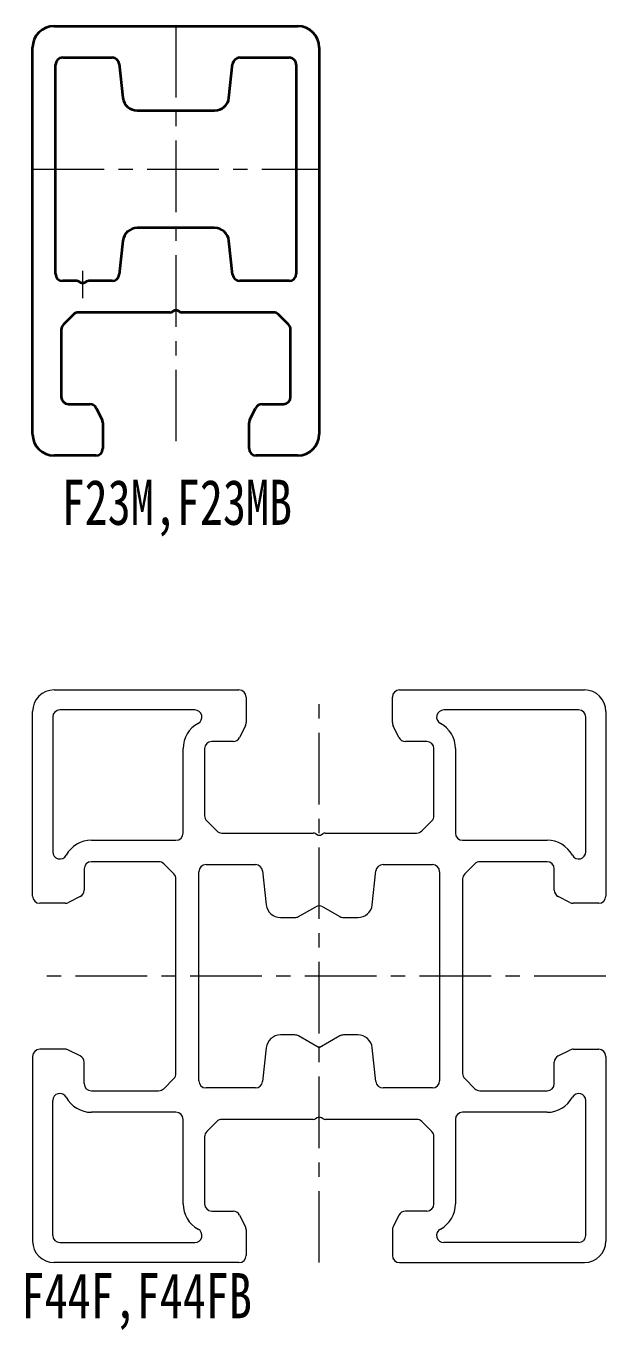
# Model space of a CAD drawing. Units: millimetres on the paper. Extents: x -597 to -234, y -379 to 68.
# Drawn here: x -595 to -554.5, y -33.4 to 57.7 of the extents above; entities that cross this region are included whole.
import ezdxf
from ezdxf.enums import TextEntityAlignment as Align

# ---------------------------------------------------------------- set-up
doc = ezdxf.new("R2010")
doc.units = ezdxf.units.MM
doc.linetypes.add('CHAIN1', pattern=[8, 5, -1, 1, -1])
doc.layers.add('0-0_フレーム', color=7, linetype='Continuous', lineweight=18)
doc.layers.add('0-1_その他LFｱｸｾｻﾘｰ', color=4, linetype='CHAIN1', lineweight=18)
doc.styles.add('ＭＳ ゴシック', font='')
doc.styles.get('ＭＳ ゴシック').set_extended_font_data('MS Gothic')

msp = doc.modelspace()

# ---------------------------------------------------------------- linework, layer by layer
at = {"layer": '0-0_フレーム', "lineweight": 40}
for p, q in [((-593, 57.689), (-576, 57.689)), ((-594.5, 29.189), (-594.5, 56.189)), ((-574.5, 56.189), (-574.5, 29.189)), ((-592.9, 40.389), (-592.9, 54.989)), ((-592.4, 55.489), (-588.949, 55.489)), ((-588.452, 55.043), (-588.196, 52.682)), ((-580.804, 52.682), (-580.548, 55.043)), ((-580.051, 55.489), (-576.6, 55.489)), ((-576.1, 54.989), (-576.1, 40.389)), ((-587.202, 51.789), (-581.798, 51.789)), ((-581.798, 43.589), (-587.202, 43.589)), ((-588.196, 42.697), (-588.452, 40.336)), ((-580.548, 40.336), (-580.804, 42.697)), ((-591.419, 39.889), (-592.4, 39.889)), ((-591.15, 39.78), (-591.271, 39.849)), ((-590.729, 39.849), (-590.85, 39.78)), ((-588.949, 39.889), (-590.581, 39.889)), ((-576.6, 39.889), (-580.051, 39.889)), ((-591.646, 37.543), (-592.354, 36.836)), ((-584.919, 37.689), (-591.293, 37.689)), ((-584.65, 37.799), (-584.771, 37.73)), ((-584.229, 37.73), (-584.35, 37.799)), ((-577.707, 37.689), (-584.081, 37.689)), ((-576.646, 36.836), (-577.354, 37.543)), ((-592.5, 36.482), (-592.5, 31.789)), ((-576.5, 31.789), (-576.5, 36.482)), ((-592, 31.289), (-590.509, 31.289)), ((-590.062, 31.013), (-589.653, 30.195)), ((-579.347, 30.195), (-578.938, 31.013)), ((-578.491, 31.289), (-577, 31.289)), ((-589.6, 29.971), (-589.6, 28.189)), ((-579.4, 28.189), (-579.4, 29.971)), ((-590.1, 27.689), (-593, 27.689)), ((-576, 27.689), (-578.9, 27.689))]:
    msp.add_line(p, q, dxfattribs=at)
at = {"layer": '0-0_フレーム', "color": 4, "linetype": 'CHAIN1'}
for p, q in [((-584.5, 57.689), (-584.5, 27.689)), ((-594.5, 47.689), (-574.5, 47.689)), ((-591, 38.683), (-591, 40.585))]:
    msp.add_line(p, q, dxfattribs=at)
at = {"layer": '0-0_フレーム'}
for p, q in [((-593, 11.324), (-580.1, 11.324)), ((-568.9, 11.324), (-556, 11.324)), ((-579.6, 10.824), (-579.6, 9.043)), ((-569.4, 9.043), (-569.4, 10.824)), ((-594.5, -3.076), (-594.5, 9.824)), ((-593.1, 9.424), (-593.1, 0.012)), ((-583.187, 9.924), (-592.6, 9.924)), ((-556.4, 9.924), (-565.813, 9.924)), ((-555.9, 0.012), (-555.9, 9.424)), ((-554.5, 9.824), (-554.5, -3.076)), ((-579.653, 8.819), (-580.062, 8.001)), ((-568.938, 8.001), (-569.347, 8.819)), ((-580.509, 7.724), (-582, 7.724)), ((-567, 7.724), (-568.491, 7.724)), ((-584, 1.324), (-584, 7.224)), ((-582.5, 7.224), (-582.5, 2.532)), ((-566.5, 2.532), (-566.5, 7.224)), ((-565, 7.224), (-565, 1.324)), ((-582.354, 2.178), (-581.646, 1.471)), ((-567.354, 1.471), (-566.646, 2.178)), ((-581.293, 1.324), (-574.919, 1.324)), ((-574.771, 1.284), (-574.649, 1.214)), ((-574.352, 1.214), (-574.229, 1.284)), ((-574.081, 1.324), (-567.707, 1.324)), ((-590.4, 0.824), (-584.5, 0.824)), ((-564.5, 0.824), (-558.6, 0.824)), ((-585.707, -0.676), (-590.4, -0.676)), ((-584.646, -1.529), (-585.354, -0.822)), ((-582.4, -0.876), (-578.949, -0.876)), ((-570.051, -0.876), (-566.6, -0.876)), ((-563.646, -0.822), (-564.354, -1.529)), ((-558.6, -0.676), (-563.293, -0.676)), ((-590.9, -1.176), (-590.9, -2.667)), ((-582.9, -15.976), (-582.9, -1.376)), ((-578.452, -1.322), (-578.196, -3.683)), ((-570.804, -3.683), (-570.548, -1.322)), ((-566.1, -1.376), (-566.1, -15.976)), ((-558.1, -2.667), (-558.1, -1.176)), ((-584.5, -15.468), (-584.5, -1.883)), ((-564.5, -1.883), (-564.5, -15.468)), ((-592.218, -3.576), (-594, -3.576)), ((-591.176, -3.114), (-591.994, -3.523)), ((-557.006, -3.523), (-557.824, -3.114)), ((-555, -3.576), (-556.782, -3.576)), ((-575.943, -4.509), (-574.75, -3.82)), ((-574.25, -3.82), (-573.057, -4.509)), ((-577.202, -4.576), (-576.193, -4.576)), ((-572.807, -4.576), (-571.798, -4.576)), ((-576.193, -12.776), (-577.202, -12.776)), ((-571.798, -12.776), (-572.807, -12.776)), ((-594.5, -14.276), (-594.5, -27.176)), ((-592.218, -13.776), (-594, -13.776)), ((-591.176, -14.237), (-591.994, -13.828)), ((-578.196, -13.668), (-578.452, -16.029)), ((-570.548, -16.029), (-570.804, -13.668)), ((-557.824, -14.237), (-557.006, -13.828)), ((-556.782, -13.776), (-555, -13.776)), ((-554.5, -14.276), (-554.5, -27.176)), ((-590.9, -16.176), (-590.9, -14.685)), ((-558.1, -16.176), (-558.1, -14.685)), ((-585.354, -16.529), (-584.646, -15.822)), ((-564.354, -15.822), (-563.646, -16.529)), ((-590.4, -16.676), (-585.707, -16.676)), ((-578.949, -16.476), (-582.4, -16.476)), ((-566.6, -16.476), (-570.051, -16.476)), ((-563.293, -16.676), (-558.6, -16.676)), ((-593.1, -26.776), (-593.1, -17.363)), ((-584.5, -18.176), (-590.4, -18.176)), ((-558.6, -18.176), (-564.5, -18.176)), ((-555.9, -26.776), (-555.9, -17.363)), ((-584, -24.576), (-584, -18.676)), ((-581.646, -18.822), (-582.354, -19.529)), ((-574.919, -18.676), (-581.293, -18.676)), ((-574.649, -18.565), (-574.771, -18.635)), ((-574.229, -18.635), (-574.352, -18.565)), ((-567.707, -18.676), (-574.081, -18.676)), ((-566.646, -19.529), (-567.354, -18.822)), ((-565, -18.676), (-565, -24.576)), ((-582.5, -19.883), (-582.5, -24.576)), ((-566.5, -24.576), (-566.5, -19.883)), ((-582, -25.076), (-580.509, -25.076)), ((-580.062, -25.352), (-579.653, -26.17)), ((-568.938, -25.352), (-569.347, -26.17)), ((-567, -25.076), (-568.491, -25.076)), ((-579.6, -26.394), (-579.6, -28.176)), ((-569.4, -26.394), (-569.4, -28.176)), ((-592.6, -27.276), (-583.187, -27.276)), ((-556.4, -27.276), (-565.813, -27.276)), ((-580.1, -28.676), (-593, -28.676)), ((-568.9, -28.676), (-556, -28.676))]:
    msp.add_line(p, q, dxfattribs=at)
msp.add_lwpolyline([(-573.057, -12.843), (-574.5, -13.676), (-575.943, -12.843)], dxfattribs=at)
at = {"layer": '0-0_フレーム', "lineweight": 40}
for centre, radius, start, end in [((-593, 56.189), 1.5, 90, 180), ((-576, 56.189), 1.5, 0, 90), ((-592.4, 54.989), 0.5, 90, 180), ((-588.949, 54.989), 0.5, 6.17018, 90), ((-580.051, 54.989), 0.5, 90, 173.82982), ((-576.6, 54.989), 0.5, 0, 90), ((-587.202, 52.789), 1, 186.17018, 270), ((-581.798, 52.789), 1, 270, 353.82982), ((-587.202, 42.589), 1, 90, 173.82982), ((-581.798, 42.589), 1, 6.17018, 90), ((-592.4, 40.389), 0.5, 180, 270), ((-588.949, 40.389), 0.5, 270, 353.82982), ((-580.051, 40.389), 0.5, 186.17018, 270), ((-576.6, 40.389), 0.5, 270, 0), ((-591.421, 39.589), 0.3, 59.99997, 89.66341), ((-591, 40.039), 0.3, 239.99998, 300), ((-590.579, 39.589), 0.3, 90.33659, 119.99998), ((-591.293, 37.189), 0.5, 90, 135), ((-584.921, 37.989), 0.3, 270.33659, 299.99998), ((-584.5, 37.539), 0.3, 59.99998, 120), ((-584.079, 37.989), 0.3, 239.99997, 269.66341), ((-577.707, 37.189), 0.5, 45, 90), ((-592, 36.482), 0.5, 135, 180), ((-577, 36.482), 0.5, 0, 45), ((-592, 31.789), 0.5, 180, 270), ((-590.509, 30.789), 0.5, 26.56505, 90), ((-578.491, 30.789), 0.5, 90, 153.43495), ((-577, 31.789), 0.5, 270, 0), ((-590.1, 29.971), 0.5, 0, 26.56505), ((-578.9, 29.971), 0.5, 153.43495, 180), ((-593, 29.189), 1.5, 180, 270), ((-576, 29.189), 1.5, 270, 0), ((-590.1, 28.189), 0.5, 270, 0), ((-578.9, 28.189), 0.5, 180, 270)]:
    msp.add_arc(centre, radius, start, end, dxfattribs=at)
at = {"layer": '0-0_フレーム'}
for centre, radius, start, end in [((-593, 9.824), 1.5, 90, 180), ((-580.1, 10.824), 0.5, 0, 90), ((-568.9, 10.824), 0.5, 90, 180), ((-556, 9.824), 1.5, 0, 90), ((-592.6, 9.424), 0.5, 90, 180), ((-583.187, 9.424), 0.5, 298.35764, 90), ((-565.813, 9.424), 0.5, 90, 241.64236), ((-556.4, 9.424), 0.5, 0, 90), ((-582, 7.224), 2, 118.35764, 180), ((-580.1, 9.043), 0.5, 333.43495, 0), ((-568.9, 9.043), 0.5, 180, 206.56505), ((-567, 7.224), 2, 0, 61.64236), ((-582, 7.224), 0.5, 90, 180), ((-580.509, 8.224), 0.5, 270, 333.43495), ((-568.491, 8.224), 0.5, 206.56505, 270), ((-567, 7.224), 0.5, 0, 90), ((-582, 2.532), 0.5, 180, 225), ((-567, 2.532), 0.5, 315, 0), ((-584.5, 1.324), 0.5, 270, 0), ((-581.293, 1.824), 0.5, 225, 270), ((-574.921, 1.024), 0.3, 59.99997, 89.66341), ((-574.5, 1.474), 0.3, 240.20558, 300), ((-574.079, 1.024), 0.3, 90.33659, 119.99998), ((-567.707, 1.824), 0.5, 270, 315), ((-564.5, 1.324), 0.5, 180, 270), ((-592.6, 0.012), 0.5, 180, 331.64236), ((-590.4, -1.176), 2, 90, 151.64236), ((-558.6, -1.176), 2, 28.35764, 90), ((-556.4, 0.012), 0.5, 208.35764, 0), ((-590.4, -1.176), 0.5, 90, 180), ((-585.707, -1.176), 0.5, 45, 90), ((-582.4, -1.376), 0.5, 90, 180), ((-578.949, -1.376), 0.5, 6.17018, 90), ((-570.051, -1.376), 0.5, 90, 173.82982), ((-566.6, -1.376), 0.5, 0, 90), ((-563.293, -1.176), 0.5, 90, 135), ((-558.6, -1.176), 0.5, 0, 90), ((-585, -1.883), 0.5, 0, 45), ((-564, -1.883), 0.5, 135, 180), ((-591.4, -2.667), 0.5, 296.56505, 0), ((-557.6, -2.667), 0.5, 180, 243.43495), ((-594, -3.076), 0.5, 180, 270), ((-592.218, -3.076), 0.5, 270, 296.56505), ((-556.782, -3.076), 0.5, 243.43495, 270), ((-555, -3.076), 0.5, 270, 360), ((-577.202, -3.576), 1, 186.17018, 270), ((-576.193, -4.076), 0.5, 270, 300), ((-574.5, -4.253), 0.5, 60, 120), ((-572.807, -4.076), 0.5, 240, 270), ((-571.798, -3.576), 1, 270, 353.82982), ((-577.202, -13.776), 1, 90, 173.82982), ((-576.193, -13.276), 0.5, 60, 90), ((-574.5, -13.098), 0.5, 240, 300), ((-572.807, -13.276), 0.5, 90, 120), ((-571.798, -13.776), 1, 6.17018, 90), ((-594, -14.276), 0.5, 90, 180), ((-592.218, -14.276), 0.5, 63.43495, 90), ((-591.4, -14.685), 0.5, 0, 63.43495), ((-557.6, -14.685), 0.5, 116.56505, 180), ((-556.782, -14.276), 0.5, 90, 116.56505), ((-555, -14.276), 0.5, 0, 90), ((-585, -15.468), 0.5, 315, 0), ((-564, -15.468), 0.5, 180, 225), ((-590.4, -16.176), 0.5, 180, 270), ((-582.4, -15.976), 0.5, 180, 270), ((-578.949, -15.976), 0.5, 270, 353.82982), ((-570.051, -15.976), 0.5, 186.17018, 270), ((-566.6, -15.976), 0.5, 270, 0), ((-558.6, -16.176), 0.5, 270, 0), ((-592.6, -17.363), 0.5, 28.35764, 180), ((-590.4, -16.176), 2, 208.35764, 270), ((-585.707, -16.176), 0.5, 270, 315), ((-563.293, -16.176), 0.5, 225, 270), ((-558.6, -16.176), 2, 270, 331.64236), ((-556.4, -17.363), 0.5, 0, 151.64236), ((-584.5, -18.676), 0.5, 0, 90), ((-564.5, -18.676), 0.5, 90, 180), ((-581.293, -19.176), 0.5, 90, 135), ((-574.921, -18.376), 0.3, 270.33659, 300.00003), ((-574.5, -18.826), 0.3, 60, 119.79442), ((-574.079, -18.376), 0.3, 240.00002, 269.66341), ((-567.707, -19.176), 0.5, 45, 90), ((-582, -19.883), 0.5, 135, 180), ((-567, -19.883), 0.5, 0, 45), ((-582, -24.576), 2, 180, 241.64236), ((-582, -24.576), 0.5, 180, 270), ((-567, -24.576), 0.5, 270, 0), ((-567, -24.576), 2, 298.35764, 360), ((-580.509, -25.576), 0.5, 26.56505, 90), ((-568.491, -25.576), 0.5, 90, 153.43495), ((-583.187, -26.776), 0.5, 270, 61.64236), ((-580.1, -26.394), 0.5, 0, 26.56505), ((-568.9, -26.394), 0.5, 153.43495, 180), ((-565.813, -26.776), 0.5, 118.35764, 270), ((-593, -27.176), 1.5, 180, 270), ((-592.6, -26.776), 0.5, 180, 270), ((-556.4, -26.776), 0.5, 270, 0), ((-556, -27.176), 1.5, 270, 0), ((-580.1, -28.176), 0.5, 270, 0), ((-568.9, -28.176), 0.5, 180, 270)]:
    msp.add_arc(centre, radius, start, end, dxfattribs=at)
at = {"layer": '0-1_その他LFｱｸｾｻﾘｰ'}
for p, q in [((-574.5, -28.676), (-574.5, 11.324)), ((-554.5, -8.676), (-594.5, -8.676))]:
    msp.add_line(p, q, dxfattribs=at)

# ---------------------------------------------------------------- texts
at = {"layer": '0-0_フレーム', "style": 'ＭＳ ゴシック', "width": 0.75}
for s, p in [('F23M,F23MB', (-592.478, 21.906)), ('F44F,F44FB', (-595.279, -33.509))]:
    msp.add_text(s, height=3.152, dxfattribs=at).set_placement(p, align=Align.BOTTOM_LEFT)

doc.saveas('drawing.dxf')
